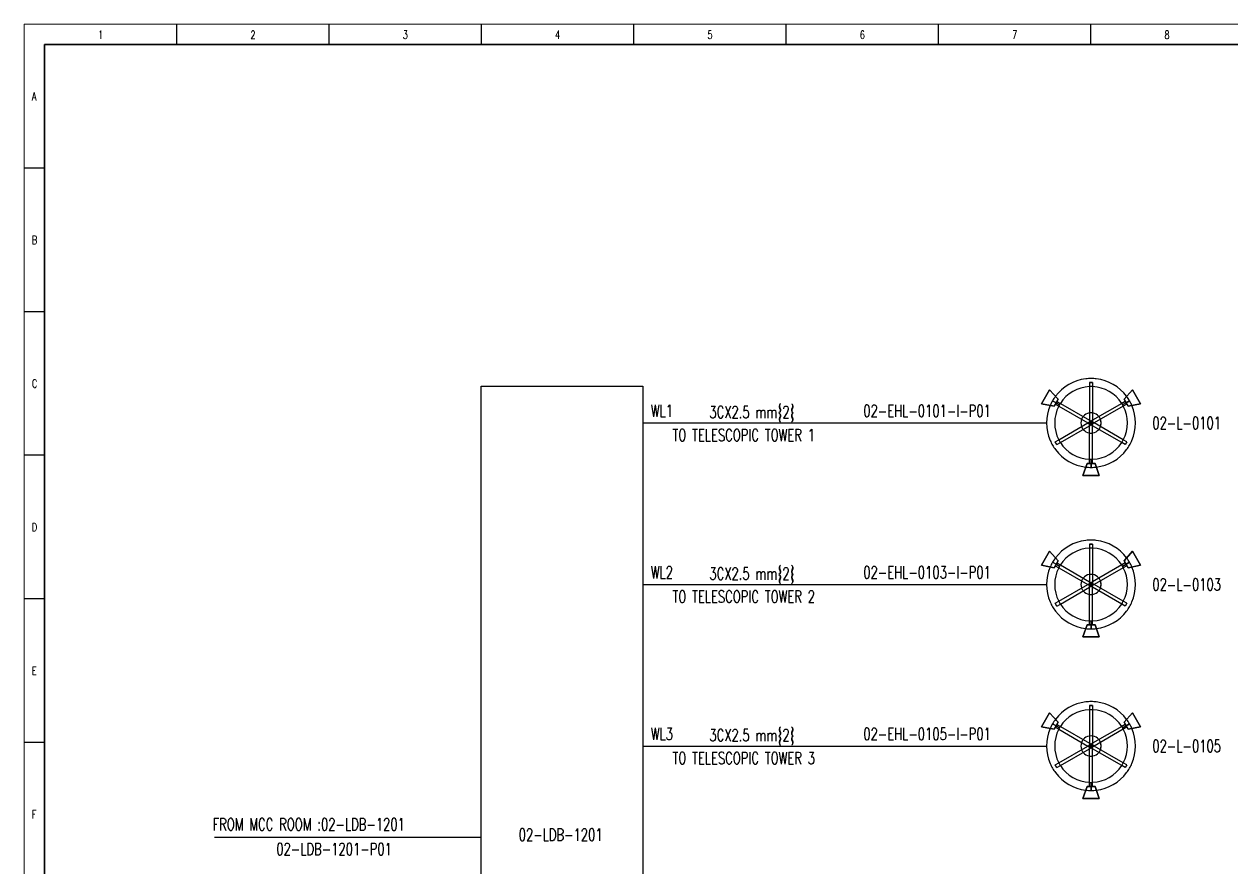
# Model space of a CAD drawing. Header units: millimetres. Extents: x -10601437 to -7750070, y 4687163 to 5113883.
# Drawn here: x -9834031 to -9535255, y 4905197 to 5113883 of the extents above; entities that cross this region are included whole.
import ezdxf
from ezdxf.enums import TextEntityAlignment as Align

# ---------------------------------------------------------------- set-up
doc = ezdxf.new("R2010")
doc.units = ezdxf.units.MM
doc.layers.add('照明平面设备层', color=1, linetype='Continuous')
doc.styles.add('HZTXT', font='simplexs.shx', dxfattribs={"width": 0.7, "bigfont": 'hztxt.shx'})
doc.styles.add('TEG BORDER', font='txt_qlt.shx', dxfattribs={"width": 0.7, "bigfont": 'hztxt.shx'})

# ---------------------------------------------------------------- blocks, each defined once
blk = doc.blocks.new('252 BORDER A2')
for p, q in [((37.12, 420), (37.12, 415)), ((74.25, 420), (74.25, 415)), ((111.38, 420), (111.38, 415)), ((148.5, 420), (148.5, 415)), ((185.63, 420), (185.63, 415)), ((222.75, 420), (222.75, 415)), ((259.88, 420), (259.88, 415)), ((0, 385), (5, 385)), ((0, 350), (5, 350)), ((0, 315), (5, 315)), ((0, 280), (5, 280)), ((0, 245), (5, 245))]:
    blk.add_line(p, q)
at = {"linetype": 'Continuous'}
for p, q in [((489, 415), (5, 415)), ((5, 415), (5, 5))]:
    blk.add_line(p, q, dxfattribs=at)
at = {"color": 5, "lineweight": 15}
blk.add_lwpolyline([(0, 420), (594, 420), (594, 0), (0, 0)], close=True, dxfattribs=at)
blk.add_lwpolyline([(5, 415), (589, 415), (589, 5), (5, 5)], close=True)
at = {"char_height": 2, "width": 2, "attachment_point": 1, "style": 'TEG BORDER'}
for s, insert in [('1', (18.05, 418.41)), ('2', (55.17, 418.41)), ('3', (92.3, 418.41)), ('4', (129.42, 418.41)), ('5', (166.55, 418.41)), ('6', (203.67, 418.41)), ('7', (240.8, 418.41)), ('8', (277.92, 418.41)), ('A', (1.91, 403.39)), ('B', (1.91, 368.39)), ('C', (1.91, 333.39)), ('D', (1.91, 298.39)), ('E', (1.91, 263.39)), ('F', (1.91, 228.39))]:
    blk.add_mtext(s, dxfattribs=dict(at, insert=insert))

msp = doc.modelspace()

# ---------------------------------------------------------------- linework, layer by layer
for p, q in [((-9680874, 5015123), (-9580874, 5015123)), ((-9680874, 4975123), (-9580874, 4975123)), ((-9680874, 4935123), (-9580874, 4935123)), ((-9786870, 4912536), (-9720874, 4912536))]:
    msp.add_line(p, q)
msp.add_lwpolyline([(-9720874, 5024262), (-9680874, 5024262), (-9680874, 4735788), (-9720874, 4735788)], close=True)
at = {"layer": '照明平面设备层', "color": 1, "linetype": 'Continuous'}
for p, q in [((-9582133, 5019891), (-9580133, 5023355)), ((-9580133, 5023355), (-9582133, 5019891)), ((-9580133, 5023355), (-9582133, 5019891)), ((-9582133, 5019891), (-9580133, 5023355)), ((-9580133, 5023355), (-9578035, 5020989)), ((-9580133, 5023355), (-9578035, 5020989)), ((-9578035, 5020989), (-9580133, 5023355)), ((-9580133, 5023355), (-9578035, 5020989)), ((-9569474, 5025123), (-9570274, 5025123)), ((-9570274, 5025123), (-9569874, 5025123)), ((-9569474, 5025123), (-9570274, 5025123)), ((-9570274, 5025123), (-9569874, 5025123)), ((-9570274, 5025123), (-9570274, 5024114)), ((-9570274, 5024114), (-9570274, 5015816)), ((-9569874, 5025123), (-9569474, 5025123)), ((-9569874, 5025123), (-9569474, 5025123)), ((-9569474, 5025123), (-9569474, 5024114)), ((-9569474, 5024114), (-9569474, 5015816)), ((-9559616, 5023355), (-9561714, 5020989)), ((-9559616, 5023355), (-9561714, 5020989)), ((-9561714, 5020989), (-9559616, 5023355)), ((-9561714, 5020989), (-9559616, 5023355)), ((-9559616, 5023355), (-9557616, 5019891)), ((-9557616, 5019891), (-9559616, 5023355)), ((-9557616, 5019891), (-9559616, 5023355)), ((-9559616, 5023355), (-9557616, 5019891)), ((-9582133, 5019891), (-9579035, 5019257)), ((-9582133, 5019891), (-9579035, 5019257)), ((-9579035, 5019257), (-9582133, 5019891)), ((-9579035, 5019257), (-9582133, 5019891)), ((-9578535, 5020123), (-9579401, 5020623)), ((-9579401, 5020623), (-9578535, 5020123)), ((-9578535, 5020123), (-9579401, 5020623)), ((-9579401, 5020623), (-9578535, 5020123)), ((-9579035, 5019257), (-9578035, 5020989)), ((-9578035, 5020989), (-9579035, 5019257)), ((-9578035, 5020989), (-9579035, 5019257)), ((-9579035, 5019257), (-9578035, 5020989)), ((-9578335, 5020470), (-9578735, 5019777)), ((-9578335, 5020470), (-9578735, 5019777)), ((-9578735, 5019777), (-9577861, 5019272)), ((-9578535, 5020123), (-9577669, 5019623)), ((-9577741, 5019665), (-9578535, 5020123)), ((-9578535, 5020123), (-9577669, 5019623)), ((-9577741, 5019665), (-9578535, 5020123)), ((-9578335, 5020470), (-9577461, 5019965)), ((-9577669, 5019623), (-9577741, 5019665)), ((-9577669, 5019623), (-9577741, 5019665)), ((-9577461, 5019965), (-9570274, 5015816)), ((-9562288, 5019965), (-9569474, 5015816)), ((-9561414, 5020470), (-9562288, 5019965)), ((-9561214, 5020123), (-9562080, 5019623)), ((-9561214, 5020123), (-9562080, 5019623)), ((-9562080, 5019623), (-9562008, 5019665)), ((-9562080, 5019623), (-9562008, 5019665)), ((-9562008, 5019665), (-9561214, 5020123)), ((-9562008, 5019665), (-9561214, 5020123)), ((-9561014, 5019777), (-9561888, 5019272)), ((-9560714, 5019257), (-9561714, 5020989)), ((-9561714, 5020989), (-9560714, 5019257)), ((-9561714, 5020989), (-9560714, 5019257)), ((-9560714, 5019257), (-9561714, 5020989)), ((-9561414, 5020470), (-9561014, 5019777)), ((-9561414, 5020470), (-9561014, 5019777)), ((-9561214, 5020123), (-9560348, 5020623)), ((-9560348, 5020623), (-9561214, 5020123)), ((-9561214, 5020123), (-9560348, 5020623)), ((-9560348, 5020623), (-9561214, 5020123)), ((-9557616, 5019891), (-9560714, 5019257)), ((-9557616, 5019891), (-9560714, 5019257)), ((-9560714, 5019257), (-9557616, 5019891)), ((-9557616, 5019891), (-9560714, 5019257)), ((-9577861, 5019272), (-9570674, 5015123)), ((-9561888, 5019272), (-9569074, 5015123)), ((-9577861, 5010974), (-9570674, 5015123)), ((-9577461, 5010281), (-9570274, 5014430)), ((-9570674, 5015123), (-9570074, 5015470)), ((-9570674, 5015123), (-9570074, 5014777)), ((-9570274, 5015816), (-9569674, 5015470)), ((-9570274, 5015816), (-9570274, 5015123)), ((-9569474, 5015123), (-9570274, 5015123)), ((-9570274, 5015123), (-9569874, 5015123)), ((-9569874, 5015123), (-9570274, 5015123)), ((-9570274, 5015123), (-9569474, 5015123)), ((-9570274, 5014430), (-9570274, 5015123)), ((-9570274, 5014430), (-9569674, 5014777)), ((-9570274, 5006132), (-9570274, 5014430)), ((-9569474, 5015816), (-9570074, 5015470)), ((-9569874, 5015123), (-9570074, 5015470)), ((-9570074, 5015470), (-9569674, 5014777)), ((-9569674, 5014777), (-9570074, 5015470)), ((-9570074, 5015470), (-9569874, 5015123)), ((-9570074, 5014777), (-9569674, 5015470)), ((-9569674, 5015470), (-9570074, 5014777)), ((-9569874, 5015123), (-9570074, 5014777)), ((-9570074, 5014777), (-9569874, 5015123)), ((-9569474, 5014430), (-9570074, 5014777)), ((-9569674, 5015470), (-9569874, 5015123)), ((-9569874, 5015123), (-9569674, 5015470)), ((-9569674, 5014777), (-9569874, 5015123)), ((-9569874, 5015123), (-9569674, 5014777)), ((-9569874, 5015123), (-9569474, 5015123)), ((-9569474, 5015123), (-9569874, 5015123)), ((-9569074, 5015123), (-9569674, 5015470)), ((-9569074, 5015123), (-9569674, 5014777)), ((-9569474, 5015816), (-9569474, 5015123)), ((-9569474, 5014430), (-9569474, 5015123)), ((-9569474, 5006132), (-9569474, 5014430)), ((-9562288, 5010281), (-9569474, 5014430)), ((-9561888, 5010974), (-9569074, 5015123)), ((-9578735, 5010470), (-9577861, 5010974)), ((-9561014, 5010470), (-9561888, 5010974)), ((-9578335, 5009777), (-9578735, 5010470)), ((-9578335, 5009777), (-9578735, 5010470)), ((-9578335, 5009777), (-9577461, 5010281)), ((-9561414, 5009777), (-9562288, 5010281)), ((-9561014, 5010470), (-9561414, 5009777)), ((-9561014, 5010470), (-9561414, 5009777)), ((-9570874, 5005123), (-9571874, 5002123)), ((-9571874, 5002123), (-9570874, 5005123)), ((-9571874, 5002123), (-9570874, 5005123)), ((-9571874, 5002123), (-9570874, 5005123)), ((-9568874, 5005123), (-9570874, 5005123)), ((-9570874, 5005123), (-9568874, 5005123)), ((-9570874, 5005123), (-9568874, 5005123)), ((-9568874, 5005123), (-9570874, 5005123)), ((-9570274, 5005123), (-9570274, 5006132)), ((-9569474, 5005123), (-9570274, 5005123)), ((-9569474, 5005123), (-9570274, 5005123)), ((-9569874, 5006040), (-9569874, 5006123)), ((-9569874, 5006123), (-9569874, 5004123)), ((-9569874, 5006040), (-9569874, 5006123)), ((-9569874, 5006123), (-9569874, 5004123)), ((-9569874, 5005123), (-9569874, 5006040)), ((-9569874, 5005123), (-9569874, 5006040)), ((-9569874, 5004123), (-9569874, 5005123)), ((-9569874, 5004123), (-9569874, 5005123)), ((-9569474, 5005123), (-9569474, 5006132)), ((-9567874, 5002123), (-9568874, 5005123)), ((-9567874, 5002123), (-9568874, 5005123)), ((-9568874, 5005123), (-9567874, 5002123)), ((-9568874, 5005123), (-9567874, 5002123)), ((-9567874, 5002123), (-9571874, 5002123)), ((-9571874, 5002123), (-9567874, 5002123)), ((-9571874, 5002123), (-9567874, 5002123)), ((-9567874, 5002123), (-9571874, 5002123)), ((-9569474, 4985123), (-9570274, 4985123)), ((-9570274, 4985123), (-9569874, 4985123)), ((-9569474, 4985123), (-9570274, 4985123)), ((-9570274, 4985123), (-9569874, 4985123)), ((-9570274, 4985123), (-9570274, 4984114)), ((-9570274, 4984114), (-9570274, 4975816)), ((-9569874, 4985123), (-9569474, 4985123)), ((-9569874, 4985123), (-9569474, 4985123)), ((-9569474, 4985123), (-9569474, 4984114)), ((-9569474, 4984114), (-9569474, 4975816)), ((-9582133, 4979891), (-9580133, 4983355)), ((-9580133, 4983355), (-9582133, 4979891)), ((-9580133, 4983355), (-9582133, 4979891)), ((-9582133, 4979891), (-9580133, 4983355)), ((-9580133, 4983355), (-9578035, 4980989)), ((-9580133, 4983355), (-9578035, 4980989)), ((-9578035, 4980989), (-9580133, 4983355)), ((-9580133, 4983355), (-9578035, 4980989)), ((-9578535, 4980123), (-9579401, 4980623)), ((-9579401, 4980623), (-9578535, 4980123)), ((-9578535, 4980123), (-9579401, 4980623)), ((-9579401, 4980623), (-9578535, 4980123)), ((-9579035, 4979257), (-9578035, 4980989)), ((-9578035, 4980989), (-9579035, 4979257)), ((-9578035, 4980989), (-9579035, 4979257)), ((-9579035, 4979257), (-9578035, 4980989)), ((-9559616, 4983355), (-9561714, 4980989)), ((-9559616, 4983355), (-9561714, 4980989)), ((-9561714, 4980989), (-9559616, 4983355)), ((-9561714, 4980989), (-9559616, 4983355)), ((-9560714, 4979257), (-9561714, 4980989)), ((-9561714, 4980989), (-9560714, 4979257)), ((-9561714, 4980989), (-9560714, 4979257)), ((-9560714, 4979257), (-9561714, 4980989)), ((-9561214, 4980123), (-9560348, 4980623)), ((-9560348, 4980623), (-9561214, 4980123)), ((-9561214, 4980123), (-9560348, 4980623)), ((-9560348, 4980623), (-9561214, 4980123)), ((-9559616, 4983355), (-9557616, 4979891)), ((-9557616, 4979891), (-9559616, 4983355)), ((-9557616, 4979891), (-9559616, 4983355)), ((-9559616, 4983355), (-9557616, 4979891)), ((-9582133, 4979891), (-9579035, 4979257)), ((-9582133, 4979891), (-9579035, 4979257)), ((-9579035, 4979257), (-9582133, 4979891)), ((-9579035, 4979257), (-9582133, 4979891)), ((-9578335, 4980470), (-9578735, 4979777)), ((-9578335, 4980470), (-9578735, 4979777)), ((-9578735, 4979777), (-9577861, 4979272)), ((-9578535, 4980123), (-9577669, 4979623)), ((-9577741, 4979665), (-9578535, 4980123)), ((-9578535, 4980123), (-9577669, 4979623)), ((-9577741, 4979665), (-9578535, 4980123)), ((-9578335, 4980470), (-9577461, 4979965)), ((-9577861, 4979272), (-9570674, 4975123)), ((-9577669, 4979623), (-9577741, 4979665)), ((-9577669, 4979623), (-9577741, 4979665)), ((-9577461, 4979965), (-9570274, 4975816)), ((-9562288, 4979965), (-9569474, 4975816)), ((-9561888, 4979272), (-9569074, 4975123)), ((-9561414, 4980470), (-9562288, 4979965)), ((-9561214, 4980123), (-9562080, 4979623)), ((-9561214, 4980123), (-9562080, 4979623)), ((-9562080, 4979623), (-9562008, 4979665)), ((-9562080, 4979623), (-9562008, 4979665)), ((-9562008, 4979665), (-9561214, 4980123)), ((-9562008, 4979665), (-9561214, 4980123)), ((-9561014, 4979777), (-9561888, 4979272)), ((-9561414, 4980470), (-9561014, 4979777)), ((-9561414, 4980470), (-9561014, 4979777)), ((-9557616, 4979891), (-9560714, 4979257)), ((-9557616, 4979891), (-9560714, 4979257)), ((-9560714, 4979257), (-9557616, 4979891)), ((-9557616, 4979891), (-9560714, 4979257)), ((-9577861, 4970974), (-9570674, 4975123)), ((-9570674, 4975123), (-9570074, 4975470)), ((-9570674, 4975123), (-9570074, 4974777)), ((-9570274, 4975816), (-9569674, 4975470)), ((-9570274, 4975816), (-9570274, 4975123)), ((-9569474, 4975123), (-9570274, 4975123)), ((-9570274, 4975123), (-9569874, 4975123)), ((-9569874, 4975123), (-9570274, 4975123)), ((-9570274, 4975123), (-9569474, 4975123)), ((-9570274, 4974430), (-9570274, 4975123)), ((-9570274, 4974430), (-9569674, 4974777)), ((-9569474, 4975816), (-9570074, 4975470)), ((-9569874, 4975123), (-9570074, 4975470)), ((-9570074, 4975470), (-9569674, 4974777)), ((-9569674, 4974777), (-9570074, 4975470)), ((-9570074, 4975470), (-9569874, 4975123)), ((-9570074, 4974777), (-9569674, 4975470)), ((-9569674, 4975470), (-9570074, 4974777)), ((-9569874, 4975123), (-9570074, 4974777)), ((-9570074, 4974777), (-9569874, 4975123)), ((-9569474, 4974430), (-9570074, 4974777)), ((-9569674, 4975470), (-9569874, 4975123)), ((-9569874, 4975123), (-9569674, 4975470)), ((-9569674, 4974777), (-9569874, 4975123)), ((-9569874, 4975123), (-9569674, 4974777)), ((-9569874, 4975123), (-9569474, 4975123)), ((-9569474, 4975123), (-9569874, 4975123)), ((-9569074, 4975123), (-9569674, 4975470)), ((-9569074, 4975123), (-9569674, 4974777)), ((-9569474, 4975816), (-9569474, 4975123)), ((-9569474, 4974430), (-9569474, 4975123)), ((-9561888, 4970974), (-9569074, 4975123)), ((-9577461, 4970281), (-9570274, 4974430)), ((-9570274, 4966132), (-9570274, 4974430)), ((-9569474, 4966132), (-9569474, 4974430)), ((-9562288, 4970281), (-9569474, 4974430)), ((-9578735, 4970470), (-9577861, 4970974)), ((-9578335, 4969777), (-9578735, 4970470)), ((-9578335, 4969777), (-9578735, 4970470)), ((-9578335, 4969777), (-9577461, 4970281)), ((-9561414, 4969777), (-9562288, 4970281)), ((-9561014, 4970470), (-9561888, 4970974)), ((-9561014, 4970470), (-9561414, 4969777)), ((-9561014, 4970470), (-9561414, 4969777)), ((-9570274, 4965123), (-9570274, 4966132)), ((-9569874, 4966040), (-9569874, 4966123)), ((-9569874, 4966123), (-9569874, 4964123)), ((-9569874, 4966040), (-9569874, 4966123)), ((-9569874, 4966123), (-9569874, 4964123)), ((-9569874, 4965123), (-9569874, 4966040)), ((-9569874, 4965123), (-9569874, 4966040)), ((-9569474, 4965123), (-9569474, 4966132)), ((-9570874, 4965123), (-9571874, 4962123)), ((-9571874, 4962123), (-9570874, 4965123)), ((-9571874, 4962123), (-9570874, 4965123)), ((-9571874, 4962123), (-9570874, 4965123)), ((-9568874, 4965123), (-9570874, 4965123)), ((-9570874, 4965123), (-9568874, 4965123)), ((-9570874, 4965123), (-9568874, 4965123)), ((-9568874, 4965123), (-9570874, 4965123)), ((-9569474, 4965123), (-9570274, 4965123)), ((-9569474, 4965123), (-9570274, 4965123)), ((-9569874, 4964123), (-9569874, 4965123)), ((-9569874, 4964123), (-9569874, 4965123)), ((-9567874, 4962123), (-9568874, 4965123)), ((-9567874, 4962123), (-9568874, 4965123)), ((-9568874, 4965123), (-9567874, 4962123)), ((-9568874, 4965123), (-9567874, 4962123)), ((-9567874, 4962123), (-9571874, 4962123)), ((-9571874, 4962123), (-9567874, 4962123)), ((-9571874, 4962123), (-9567874, 4962123)), ((-9567874, 4962123), (-9571874, 4962123)), ((-9569474, 4945123), (-9570274, 4945123)), ((-9570274, 4945123), (-9569874, 4945123)), ((-9569474, 4945123), (-9570274, 4945123)), ((-9570274, 4945123), (-9569874, 4945123)), ((-9570274, 4945123), (-9570274, 4944114)), ((-9569874, 4945123), (-9569474, 4945123)), ((-9569874, 4945123), (-9569474, 4945123)), ((-9569474, 4945123), (-9569474, 4944114)), ((-9582133, 4939891), (-9580133, 4943355)), ((-9580133, 4943355), (-9582133, 4939891)), ((-9580133, 4943355), (-9582133, 4939891)), ((-9582133, 4939891), (-9580133, 4943355)), ((-9580133, 4943355), (-9578035, 4940989)), ((-9580133, 4943355), (-9578035, 4940989)), ((-9578035, 4940989), (-9580133, 4943355)), ((-9580133, 4943355), (-9578035, 4940989)), ((-9570274, 4944114), (-9570274, 4935816)), ((-9569474, 4944114), (-9569474, 4935816)), ((-9559616, 4943355), (-9561714, 4940989)), ((-9559616, 4943355), (-9561714, 4940989)), ((-9561714, 4940989), (-9559616, 4943355)), ((-9561714, 4940989), (-9559616, 4943355)), ((-9559616, 4943355), (-9557616, 4939891)), ((-9557616, 4939891), (-9559616, 4943355)), ((-9557616, 4939891), (-9559616, 4943355)), ((-9559616, 4943355), (-9557616, 4939891)), ((-9582133, 4939891), (-9579035, 4939257)), ((-9582133, 4939891), (-9579035, 4939257)), ((-9579035, 4939257), (-9582133, 4939891)), ((-9579035, 4939257), (-9582133, 4939891)), ((-9578535, 4940123), (-9579401, 4940623)), ((-9579401, 4940623), (-9578535, 4940123)), ((-9578535, 4940123), (-9579401, 4940623)), ((-9579401, 4940623), (-9578535, 4940123)), ((-9579035, 4939257), (-9578035, 4940989)), ((-9578035, 4940989), (-9579035, 4939257)), ((-9578035, 4940989), (-9579035, 4939257)), ((-9579035, 4939257), (-9578035, 4940989)), ((-9578335, 4940470), (-9578735, 4939777)), ((-9578335, 4940470), (-9578735, 4939777)), ((-9578735, 4939777), (-9577861, 4939272)), ((-9578535, 4940123), (-9577669, 4939623)), ((-9577741, 4939665), (-9578535, 4940123)), ((-9578535, 4940123), (-9577669, 4939623)), ((-9577741, 4939665), (-9578535, 4940123)), ((-9578335, 4940470), (-9577461, 4939965)), ((-9577861, 4939272), (-9570674, 4935123)), ((-9577669, 4939623), (-9577741, 4939665)), ((-9577669, 4939623), (-9577741, 4939665)), ((-9577461, 4939965), (-9570274, 4935816)), ((-9562288, 4939965), (-9569474, 4935816)), ((-9561888, 4939272), (-9569074, 4935123)), ((-9561414, 4940470), (-9562288, 4939965)), ((-9561214, 4940123), (-9562080, 4939623)), ((-9561214, 4940123), (-9562080, 4939623)), ((-9562080, 4939623), (-9562008, 4939665)), ((-9562080, 4939623), (-9562008, 4939665)), ((-9562008, 4939665), (-9561214, 4940123)), ((-9562008, 4939665), (-9561214, 4940123)), ((-9561014, 4939777), (-9561888, 4939272)), ((-9560714, 4939257), (-9561714, 4940989)), ((-9561714, 4940989), (-9560714, 4939257)), ((-9561714, 4940989), (-9560714, 4939257)), ((-9560714, 4939257), (-9561714, 4940989)), ((-9561414, 4940470), (-9561014, 4939777)), ((-9561414, 4940470), (-9561014, 4939777)), ((-9561214, 4940123), (-9560348, 4940623)), ((-9560348, 4940623), (-9561214, 4940123)), ((-9561214, 4940123), (-9560348, 4940623)), ((-9560348, 4940623), (-9561214, 4940123)), ((-9557616, 4939891), (-9560714, 4939257)), ((-9557616, 4939891), (-9560714, 4939257)), ((-9560714, 4939257), (-9557616, 4939891)), ((-9557616, 4939891), (-9560714, 4939257)), ((-9570274, 4935816), (-9569674, 4935470)), ((-9570274, 4935816), (-9570274, 4935123)), ((-9569474, 4935816), (-9570074, 4935470)), ((-9569474, 4935816), (-9569474, 4935123)), ((-9577861, 4930974), (-9570674, 4935123)), ((-9577461, 4930281), (-9570274, 4934430)), ((-9570674, 4935123), (-9570074, 4935470)), ((-9570674, 4935123), (-9570074, 4934777)), ((-9569474, 4935123), (-9570274, 4935123)), ((-9570274, 4935123), (-9569874, 4935123)), ((-9569874, 4935123), (-9570274, 4935123)), ((-9570274, 4935123), (-9569474, 4935123)), ((-9570274, 4934430), (-9570274, 4935123)), ((-9570274, 4934430), (-9569674, 4934777)), ((-9570274, 4926132), (-9570274, 4934430)), ((-9569874, 4935123), (-9570074, 4935470)), ((-9570074, 4935470), (-9569674, 4934777)), ((-9569674, 4934777), (-9570074, 4935470)), ((-9570074, 4935470), (-9569874, 4935123)), ((-9570074, 4934777), (-9569674, 4935470)), ((-9569674, 4935470), (-9570074, 4934777)), ((-9569874, 4935123), (-9570074, 4934777)), ((-9570074, 4934777), (-9569874, 4935123)), ((-9569474, 4934430), (-9570074, 4934777)), ((-9569674, 4935470), (-9569874, 4935123)), ((-9569874, 4935123), (-9569674, 4935470)), ((-9569674, 4934777), (-9569874, 4935123)), ((-9569874, 4935123), (-9569674, 4934777)), ((-9569874, 4935123), (-9569474, 4935123)), ((-9569474, 4935123), (-9569874, 4935123)), ((-9569074, 4935123), (-9569674, 4935470)), ((-9569074, 4935123), (-9569674, 4934777)), ((-9569474, 4934430), (-9569474, 4935123)), ((-9569474, 4926132), (-9569474, 4934430)), ((-9562288, 4930281), (-9569474, 4934430)), ((-9561888, 4930974), (-9569074, 4935123)), ((-9578735, 4930470), (-9577861, 4930974)), ((-9578335, 4929777), (-9578735, 4930470)), ((-9578335, 4929777), (-9578735, 4930470)), ((-9578335, 4929777), (-9577461, 4930281)), ((-9561414, 4929777), (-9562288, 4930281)), ((-9561014, 4930470), (-9561888, 4930974)), ((-9561014, 4930470), (-9561414, 4929777)), ((-9561014, 4930470), (-9561414, 4929777)), ((-9570874, 4925123), (-9571874, 4922123)), ((-9571874, 4922123), (-9570874, 4925123)), ((-9571874, 4922123), (-9570874, 4925123)), ((-9571874, 4922123), (-9570874, 4925123)), ((-9568874, 4925123), (-9570874, 4925123)), ((-9570874, 4925123), (-9568874, 4925123)), ((-9570874, 4925123), (-9568874, 4925123)), ((-9568874, 4925123), (-9570874, 4925123)), ((-9570274, 4925123), (-9570274, 4926132)), ((-9569474, 4925123), (-9570274, 4925123)), ((-9569474, 4925123), (-9570274, 4925123)), ((-9569874, 4926040), (-9569874, 4926123)), ((-9569874, 4926123), (-9569874, 4924123)), ((-9569874, 4926040), (-9569874, 4926123)), ((-9569874, 4926123), (-9569874, 4924123)), ((-9569874, 4925123), (-9569874, 4926040)), ((-9569874, 4925123), (-9569874, 4926040)), ((-9569874, 4924123), (-9569874, 4925123)), ((-9569874, 4924123), (-9569874, 4925123)), ((-9569474, 4925123), (-9569474, 4926132)), ((-9567874, 4922123), (-9568874, 4925123)), ((-9567874, 4922123), (-9568874, 4925123)), ((-9568874, 4925123), (-9567874, 4922123)), ((-9568874, 4925123), (-9567874, 4922123)), ((-9567874, 4922123), (-9571874, 4922123)), ((-9571874, 4922123), (-9567874, 4922123)), ((-9571874, 4922123), (-9567874, 4922123)), ((-9567874, 4922123), (-9571874, 4922123))]:
    msp.add_line(p, q, dxfattribs=at)
for centre in [(-9569874, 5015123), (-9569874, 5015123), (-9569874, 4975123), (-9569874, 4975123), (-9569874, 4935123), (-9569874, 4935123)]:
    msp.add_circle(centre, 500, dxfattribs=at)
for centre, radius, start, end in [((-9569874, 5015123), 11000, 96.86074, 143.17429), ((-9569874, 5015123), 11000, 90, 96.86074), ((-9569874, 5015123), 11000, 83.18043, 90), ((-9569874, 5015123), 11000, 36.82571, 83.18043), ((-9569874, 5015123), 9000, 92.54732, 147.45268), ((-9569874, 5015123), 9000, 90, 92.54732), ((-9569874, 5015123), 9000, 87.45268, 90), ((-9569874, 5015123), 9000, 32.54732, 87.45268), ((-9569874, 5015123), 11000, 156.82571, 203.17429), ((-9569874, 5015123), 11000, 150, 156.82571), ((-9569874, 5015123), 11000, 143.17429, 150), ((-9569874, 5015123), 9000, 150, 152.54732), ((-9569874, 5015123), 9000, 147.45268, 150), ((-9569874, 5015123), 9000, 30, 32.54732), ((-9569874, 5015123), 9000, 27.45268, 30), ((-9569874, 5015123), 11000, 30, 36.82571), ((-9569874, 5015123), 11000, 23.17429, 30), ((-9569874, 5015123), 11000, 336.82571, 23.17429), ((-9569874, 5015123), 9000, 152.54732, 207.45268), ((-9569874, 5015123), 2500, 140.7931, 159.2069), ((-9569874, 5015123), 2500, 140.7931, 159.2069), ((-9569874, 5015123), 2500, 99.2069, 140.7931), ((-9569874, 5015123), 2500, 99.2069, 140.7931), ((-9569874, 5015123), 2500, 80.7931, 99.2069), ((-9569874, 5015123), 2500, 80.7931, 99.2069), ((-9569874, 5015123), 2500, 39.2069, 80.7931), ((-9569874, 5015123), 2500, 39.2069, 80.7931), ((-9569874, 5015123), 2500, 20.7931, 39.2069), ((-9569874, 5015123), 2500, 20.7931, 39.2069), ((-9569874, 5015123), 9000, 332.54732, 27.45268), ((-9569874, 5015123), 2500, 159.2069, 200.7931), ((-9569874, 5015123), 2500, 159.2069, 200.7931), ((-9569874, 5015123), 2500, 200.7931, 219.2069), ((-9569874, 5015123), 2500, 200.7931, 219.2069), ((-9569874, 5015123), 2500, 219.2069, 260.7931), ((-9569874, 5015123), 2500, 219.2069, 260.7931), ((-9569874, 5015123), 2500, 279.2069, 320.7931), ((-9569874, 5015123), 2500, 279.2069, 320.7931), ((-9569874, 5015123), 2500, 320.7931, 339.2069), ((-9569874, 5015123), 2500, 320.7931, 339.2069), ((-9569874, 5015123), 2500, 339.2069, 20.7931), ((-9569874, 5015123), 2500, 0, 20.7931), ((-9569874, 5015123), 2500, 339.2069, 0), ((-9569874, 5015123), 11000, 203.17429, 210), ((-9569874, 5015123), 9000, 207.45268, 210), ((-9569874, 5015123), 9000, 210, 212.54732), ((-9569874, 5015123), 2500, 260.7931, 270), ((-9569874, 5015123), 2500, 260.7931, 279.2069), ((-9569874, 5015123), 2500, 270, 279.2069), ((-9569874, 5015123), 9000, 327.45268, 330), ((-9569874, 5015123), 9000, 330, 332.54732), ((-9569874, 5015123), 11000, 330, 336.82571), ((-9569874, 5015123), 11000, 210, 216.82571), ((-9569874, 5015123), 11000, 216.82571, 263.17429), ((-9569874, 5015123), 9000, 212.54732, 267.45268), ((-9569874, 5015123), 9000, 272.54732, 327.45268), ((-9569874, 5015123), 11000, 276.82571, 323.17429), ((-9569874, 5015123), 11000, 323.17429, 330), ((-9569874, 5015123), 9000, 267.45268, 270), ((-9569874, 5015123), 9000, 270, 272.54732), ((-9569874, 5015123), 11000, 263.17429, 270), ((-9569874, 5015123), 11000, 270, 276.82571), ((-9569874, 4975123), 11000, 96.86074, 143.17429), ((-9569874, 4975123), 9000, 92.54732, 147.45268), ((-9569874, 4975123), 11000, 90, 96.86074), ((-9569874, 4975123), 9000, 90, 92.54732), ((-9569874, 4975123), 11000, 83.18043, 90), ((-9569874, 4975123), 9000, 87.45268, 90), ((-9569874, 4975123), 9000, 32.54732, 87.45268), ((-9569874, 4975123), 11000, 36.82571, 83.18043), ((-9569874, 4975123), 11000, 150, 156.82571), ((-9569874, 4975123), 11000, 143.17429, 150), ((-9569874, 4975123), 11000, 30, 36.82571), ((-9569874, 4975123), 11000, 23.17429, 30), ((-9569874, 4975123), 11000, 156.82571, 203.17429), ((-9569874, 4975123), 9000, 152.54732, 207.45268), ((-9569874, 4975123), 9000, 150, 152.54732), ((-9569874, 4975123), 9000, 147.45268, 150), ((-9569874, 4975123), 2500, 80.7931, 99.2069), ((-9569874, 4975123), 2500, 80.7931, 99.2069), ((-9569874, 4975123), 9000, 30, 32.54732), ((-9569874, 4975123), 9000, 27.45268, 30), ((-9569874, 4975123), 9000, 332.54732, 27.45268), ((-9569874, 4975123), 11000, 336.82571, 23.17429), ((-9569874, 4975123), 2500, 159.2069, 200.7931), ((-9569874, 4975123), 2500, 159.2069, 200.7931), ((-9569874, 4975123), 2500, 140.7931, 159.2069), ((-9569874, 4975123), 2500, 140.7931, 159.2069), ((-9569874, 4975123), 2500, 99.2069, 140.7931), ((-9569874, 4975123), 2500, 99.2069, 140.7931), ((-9569874, 4975123), 2500, 39.2069, 80.7931), ((-9569874, 4975123), 2500, 39.2069, 80.7931), ((-9569874, 4975123), 2500, 20.7931, 39.2069), ((-9569874, 4975123), 2500, 20.7931, 39.2069), ((-9569874, 4975123), 2500, 339.2069, 20.7931), ((-9569874, 4975123), 2500, 0, 20.7931), ((-9569874, 4975123), 2500, 339.2069, 0), ((-9569874, 4975123), 2500, 200.7931, 219.2069), ((-9569874, 4975123), 2500, 200.7931, 219.2069), ((-9569874, 4975123), 2500, 219.2069, 260.7931), ((-9569874, 4975123), 2500, 219.2069, 260.7931), ((-9569874, 4975123), 2500, 260.7931, 270), ((-9569874, 4975123), 2500, 260.7931, 279.2069), ((-9569874, 4975123), 2500, 270, 279.2069), ((-9569874, 4975123), 2500, 279.2069, 320.7931), ((-9569874, 4975123), 2500, 279.2069, 320.7931), ((-9569874, 4975123), 2500, 320.7931, 339.2069), ((-9569874, 4975123), 2500, 320.7931, 339.2069), ((-9569874, 4975123), 11000, 203.17429, 210), ((-9569874, 4975123), 11000, 210, 216.82571), ((-9569874, 4975123), 9000, 207.45268, 210), ((-9569874, 4975123), 9000, 210, 212.54732), ((-9569874, 4975123), 9000, 212.54732, 267.45268), ((-9569874, 4975123), 9000, 272.54732, 327.45268), ((-9569874, 4975123), 9000, 327.45268, 330), ((-9569874, 4975123), 9000, 330, 332.54732), ((-9569874, 4975123), 11000, 323.17429, 330), ((-9569874, 4975123), 11000, 330, 336.82571), ((-9569874, 4975123), 11000, 216.82571, 263.17429), ((-9569874, 4975123), 9000, 267.45268, 270), ((-9569874, 4975123), 9000, 270, 272.54732), ((-9569874, 4975123), 11000, 276.82571, 323.17429), ((-9569874, 4975123), 11000, 263.17429, 270), ((-9569874, 4975123), 11000, 270, 276.82571), ((-9569874, 4935123), 11000, 96.86074, 143.17429), ((-9569874, 4935123), 11000, 90, 96.86074), ((-9569874, 4935123), 11000, 83.18043, 90), ((-9569874, 4935123), 11000, 36.82571, 83.18043), ((-9569874, 4935123), 9000, 92.54732, 147.45268), ((-9569874, 4935123), 9000, 90, 92.54732), ((-9569874, 4935123), 9000, 87.45268, 90), ((-9569874, 4935123), 9000, 32.54732, 87.45268), ((-9569874, 4935123), 11000, 156.82571, 203.17429), ((-9569874, 4935123), 11000, 150, 156.82571), ((-9569874, 4935123), 11000, 143.17429, 150), ((-9569874, 4935123), 9000, 152.54732, 207.45268), ((-9569874, 4935123), 9000, 150, 152.54732), ((-9569874, 4935123), 9000, 147.45268, 150), ((-9569874, 4935123), 9000, 30, 32.54732), ((-9569874, 4935123), 9000, 27.45268, 30), ((-9569874, 4935123), 9000, 332.54732, 27.45268), ((-9569874, 4935123), 11000, 30, 36.82571), ((-9569874, 4935123), 11000, 23.17429, 30), ((-9569874, 4935123), 11000, 336.82571, 23.17429), ((-9569874, 4935123), 2500, 159.2069, 200.7931), ((-9569874, 4935123), 2500, 159.2069, 200.7931), ((-9569874, 4935123), 2500, 140.7931, 159.2069), ((-9569874, 4935123), 2500, 140.7931, 159.2069), ((-9569874, 4935123), 2500, 99.2069, 140.7931), ((-9569874, 4935123), 2500, 99.2069, 140.7931), ((-9569874, 4935123), 2500, 80.7931, 99.2069), ((-9569874, 4935123), 2500, 80.7931, 99.2069), ((-9569874, 4935123), 2500, 39.2069, 80.7931), ((-9569874, 4935123), 2500, 39.2069, 80.7931), ((-9569874, 4935123), 2500, 20.7931, 39.2069), ((-9569874, 4935123), 2500, 20.7931, 39.2069), ((-9569874, 4935123), 2500, 339.2069, 20.7931), ((-9569874, 4935123), 2500, 0, 20.7931), ((-9569874, 4935123), 2500, 200.7931, 219.2069), ((-9569874, 4935123), 2500, 200.7931, 219.2069), ((-9569874, 4935123), 2500, 219.2069, 260.7931), ((-9569874, 4935123), 2500, 219.2069, 260.7931), ((-9569874, 4935123), 2500, 279.2069, 320.7931), ((-9569874, 4935123), 2500, 279.2069, 320.7931), ((-9569874, 4935123), 2500, 320.7931, 339.2069), ((-9569874, 4935123), 2500, 320.7931, 339.2069), ((-9569874, 4935123), 2500, 339.2069, 0), ((-9569874, 4935123), 11000, 203.17429, 210), ((-9569874, 4935123), 9000, 207.45268, 210), ((-9569874, 4935123), 9000, 210, 212.54732), ((-9569874, 4935123), 9000, 212.54732, 267.45268), ((-9569874, 4935123), 2500, 260.7931, 270), ((-9569874, 4935123), 2500, 260.7931, 279.2069), ((-9569874, 4935123), 2500, 270, 279.2069), ((-9569874, 4935123), 9000, 272.54732, 327.45268), ((-9569874, 4935123), 9000, 327.45268, 330), ((-9569874, 4935123), 9000, 330, 332.54732), ((-9569874, 4935123), 11000, 330, 336.82571), ((-9569874, 4935123), 11000, 210, 216.82571), ((-9569874, 4935123), 11000, 216.82571, 263.17429), ((-9569874, 4935123), 11000, 276.82571, 323.17429), ((-9569874, 4935123), 11000, 323.17429, 330), ((-9569874, 4935123), 11000, 263.17429, 270), ((-9569874, 4935123), 9000, 267.45268, 270), ((-9569874, 4935123), 9000, 270, 272.54732), ((-9569874, 4935123), 11000, 270, 276.82571)]:
    msp.add_arc(centre, radius, start, end, dxfattribs=at)

# ---------------------------------------------------------------- block references
at = {"xscale": 1016, "yscale": 1016, "zscale": 1016}
msp.add_blockref('252 BORDER A2', (-9834031, 4687163), dxfattribs=at)

# ---------------------------------------------------------------- texts
at = {"layer": '照明平面设备层', "color": 7, "style": 'HZTXT', "width": 0.7}
for s, p in [('WL1', (-9678874, 5018123)), ('WL2', (-9678874, 4978123)), ('WL3', (-9678874, 4938123))]:
    msp.add_text(s, height=3000, dxfattribs=at).set_placement(p, align=Align.MIDDLE_LEFT)
for s, p in [('3CX2.5 mm{2}', (-9653804, 5017810)), ('02-EHL-0101-I-P01', (-9610471, 5018123)), ('TO TELESCOPIC TOWER 1', (-9655874, 5012123)), ('3CX2.5 mm{2}', (-9653804, 4977810)), ('02-EHL-0103-I-P01', (-9610471, 4978123)), ('TO TELESCOPIC TOWER 2', (-9655874, 4972123)), ('3CX2.5 mm{2}', (-9653804, 4937810)), ('02-EHL-0105-I-P01', (-9610471, 4938123)), ('TO TELESCOPIC TOWER 3', (-9655874, 4932123)), ('02-LDB-1201', (-9701192, 4913160)), ('02-LDB-1201-P01', (-9757286, 4909600))]:
    msp.add_text(s, height=3000, dxfattribs=at).set_placement(p, align=Align.MIDDLE_CENTER)
at = {"layer": '照明平面设备层', "color": 0, "style": 'HZTXT', "width": 0.7}
for s, p in [('02-L-0101', (-9546196, 5015123)), ('02-L-0103', (-9546196, 4975123)), ('02-L-0105', (-9546196, 4935123)), ('FROM MCC ROOM :02-LDB-1201', (-9763555, 4915733))]:
    msp.add_text(s, height=3000, dxfattribs=at).set_placement(p, align=Align.MIDDLE_CENTER)

doc.saveas('drawing.dxf')
